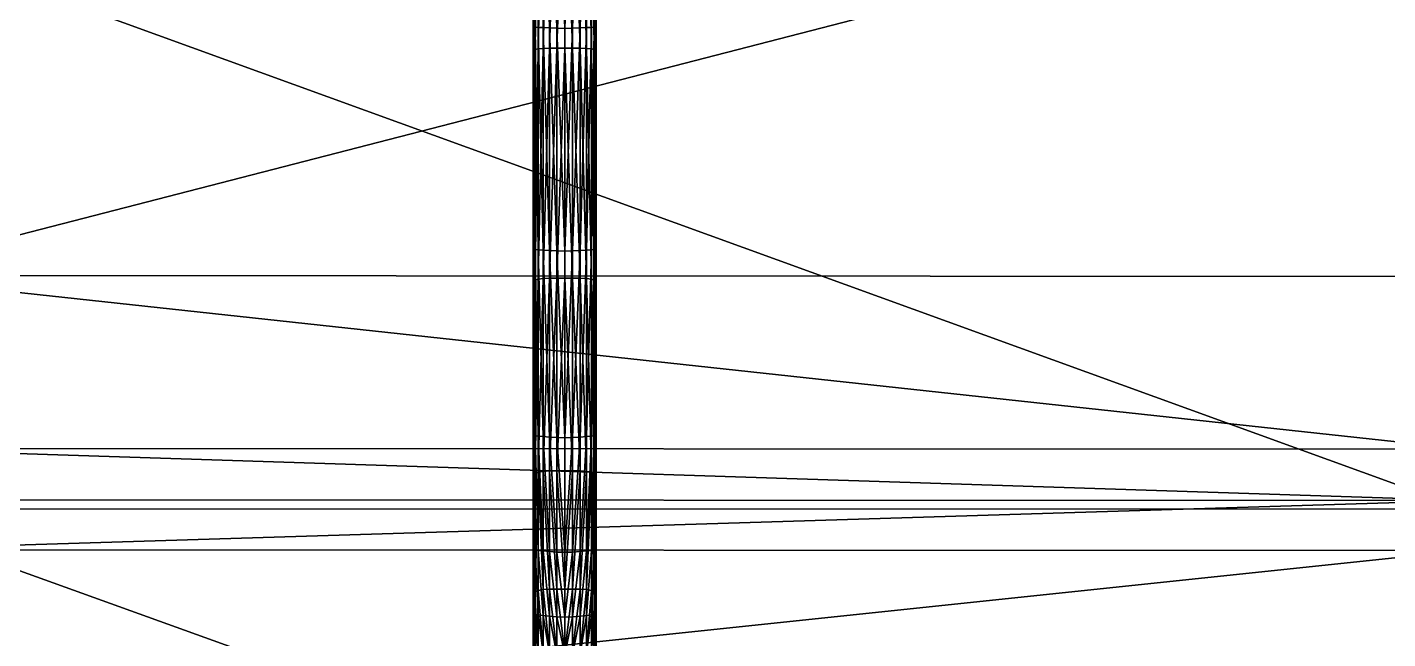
# Model space of a CAD drawing. Header units: centimetres. Extents: x -26.1 to 26.1, y -24.6 to 24.6.
# Drawn here: x -4.543 to -0.155, y 1.459 to 3.433 of the extents above; entities that cross this region are included whole.
import ezdxf

# ---------------------------------------------------------------- set-up
doc = ezdxf.new("R2010")
doc.units = ezdxf.units.CM
doc.layers.get('0').update_dxf_attribs({"true_color": 0x8d073a})

msp = doc.modelspace()

# ---------------------------------------------------------------- meshes
at = {"color": 173, "true_color": 0x5858e1}
mesh = msp.add_polyface(dxfattribs=at)
corners = [(-13.0085, 1.8814, -3.981), (-9.7018, 1.88, -4.0727), (-9.7028, 0.0023, -3.9629), (-13.0093, 0.0045, -3.8636), (-9.7033, -1.8673, -3.8675), (-13.0071, 3.7715, -4.115), (-9.7001, 3.771, -4.194), (-13.0055, 5.6142, -4.242), (-9.698, 5.6145, -4.3054), (-5.0897, -0.1236, -3.2741), (-5.0775, 1.1995, -3.3697), (-9.6254, 1.2043, -3.2448), (-9.6468, -0.1189, -3.1445), (-5.0978, -1.8345, -3.1897), (-9.661, -1.8298, -3.0554), (0.0923, -1.8371, -3.2645), (0.0923, -0.1263, -3.3464), (0.0923, 1.1969, -3.4393), (-5.1235, -0.0005, -4.0921), (-5.1228, 1.8781, -4.192), (0.0923, -0.0021, -4.1641), (0.0923, 1.8771, -4.2585), (0.0923, -1.8728, -4.0764), (-5.1238, -1.8708, -4.0016), (-9.6462, -3.5399, -2.9857), (-12.9707, -1.8263, -2.9519), (-12.9542, -0.1152, -3.0445), (-12.9292, 1.208, -3.1485), (-9.6263, 2.6376, -3.3327), (-9.6496, 3.9754, -3.3954), (-12.9565, 3.98, -3.3176), (-5.0741, 2.0734, -3.489), (-5.0781, 2.6317, -3.4475), (-9.6189, 2.0788, -3.3684), (-5.0744, 1.9074, -3.5279), (-9.6192, 1.9121, -3.4059), (0.0923, 1.9048, -3.596), (0.0923, 2.0704, -3.5562), (0.0923, 2.6283, -3.5115), (-12.9205, 1.7545, -3.2535), (-9.6188, 1.751, -3.3483), (-12.9203, 1.9157, -3.3118), (-12.9206, 2.0827, -3.2754), (-12.9299, 2.6421, -3.2441), (-5.0893, -3.5443, -3.1214), (-5.0915, 3.9694, -3.4964), (0.0923, 3.9661, -3.5527), (0.0923, 5.6358, -3.6237), (-5.1012, 5.639, -3.5775), (-5.1218, 3.7703, -4.2968), (0.0923, 3.77, -4.3541), (-5.1204, 5.6149, -4.3878), (0.0923, 5.6152, -4.4339), (-5.074, 1.7463, -3.4712), (0.0923, 1.7437, -3.5397)]
mesh.append_faces([[corners[k] for k in face] for face in [(0, 1, 2), (3, 2, 4), (5, 6, 1), (7, 8, 6), (9, 10, 11), (11, 12, 9), (13, 9, 12), (12, 14, 13), (9, 13, 15), (15, 16, 9), (10, 9, 16), (16, 17, 10), (18, 2, 1), (1, 19, 18), (20, 18, 19), (19, 21, 20), (18, 20, 22), (22, 23, 18), (2, 18, 23), (23, 4, 2), (24, 14, 25), (14, 12, 26), (12, 11, 27), (28, 29, 30), (31, 32, 28), (28, 33, 31), (34, 31, 33), (33, 35, 34), (31, 34, 36), (36, 37, 31), (32, 31, 37), (37, 38, 32), (39, 27, 11), (11, 40, 39), (41, 39, 40), (40, 35, 41), (42, 41, 35), (35, 33, 42), (43, 42, 33), (33, 28, 43), (15, 13, 44), (13, 14, 24), (45, 46, 47), (29, 45, 48), (45, 29, 28), (28, 32, 45), (46, 45, 32), (32, 38, 46), (49, 50, 21), (21, 19, 49), (6, 49, 19), (19, 1, 6), (49, 6, 8), (8, 51, 49), (50, 49, 51), (51, 52, 50), (53, 54, 36), (36, 34, 53), (40, 53, 34), (34, 35, 40), (53, 40, 11), (11, 10, 53), (54, 53, 10), (10, 17, 54)]], dxfattribs={"vtx2": -1, "color": 173})
at = {"color": 224, "true_color": 0x8a086e}
mesh = msp.add_polyface(dxfattribs=at)
corners = [(-2.8954, 3.3627, -9.9595), (-2.8954, 4.1049, -9.9595), (-2.8796, 4.1058, -9.9644), (-2.8796, 3.364, -9.9644), (-2.8589, 4.1062, -9.9668), (-2.8351, 3.3649, -9.9676), (-2.8351, 4.1063, -9.9676), (-2.8097, 4.1063, -9.9676), (-2.8589, 3.3647, -9.9668), (-2.9113, 3.4219, -8.6085), (-2.9113, 4.1425, -8.6076), (-2.9113, 4.1364, -8.7813), (-2.9113, 3.4123, -8.7827), (-2.9113, 4.1291, -8.9884), (-2.9113, 3.3893, -9.2001), (-2.9113, 4.1218, -9.1976), (-2.9113, 4.1155, -9.3779), (-2.9113, 3.4009, -8.9903), (-2.8954, 3.432, -8.4045), (-2.8954, 4.1489, -8.4044), (-2.905, 4.149, -8.4122), (-2.905, 3.4322, -8.4124), (-2.9097, 4.1483, -8.4384), (-2.9113, 3.4279, -8.499), (-2.9113, 4.1463, -8.4984), (-2.9097, 3.4311, -8.4387), (-2.9113, 4.7232, -9.8815), (-2.9113, 4.1001, -9.882), (-2.9113, 4.1006, -9.8354), (-2.9113, 4.7234, -9.8344), (-2.9113, 4.1019, -9.781), (-2.9113, 3.3579, -9.7828), (-2.9113, 3.3634, -9.6744), (-2.9113, 4.1053, -9.6714), (-2.9113, 4.1036, -9.7244), (-2.9113, 3.3606, -9.7269), (-2.8796, 3.4312, -8.3998), (-2.8796, 4.1484, -8.3998), (-2.8589, 3.4301, -8.3974), (-2.8589, 4.1477, -8.3974), (-2.8097, 3.4287, -8.3967), (-2.8097, 4.1468, -8.3967), (-2.8351, 4.1471, -8.3967), (-2.8351, 3.4291, -8.3967), (-2.905, 3.3604, -9.9514), (-2.905, 4.1035, -9.9514), (-2.9097, 3.358, -9.9376), (-2.9097, 4.1019, -9.9375), (-2.9113, 4.7235, -9.915), (-2.9113, 4.1007, -9.9152), (-2.9113, 3.356, -9.9155), (-2.9113, 3.3657, -9.6309), (-2.9113, 4.1068, -9.6275), (-2.9113, 3.3685, -9.579), (-2.9113, 4.1086, -9.5756), (-2.9113, 3.3794, -9.3809), (-2.9113, 4.1113, -9.4981), (-2.9113, 3.3728, -9.5014), (-2.7843, 4.1063, -9.9676), (-2.7843, 3.3649, -9.9676), (-2.7604, 4.1062, -9.9668), (-2.7604, 3.3647, -9.9668), (-2.7398, 4.1058, -9.9644), (-2.7239, 4.1049, -9.9595), (-2.7239, 3.3627, -9.9595), (-2.7398, 3.364, -9.9644), (-2.708, 4.1155, -9.3779), (-2.708, 4.1218, -9.1976), (-2.708, 3.3893, -9.2001), (-2.708, 4.1291, -8.9884), (-2.708, 3.4009, -8.9903), (-2.708, 4.1364, -8.7813), (-2.708, 4.1425, -8.6076), (-2.708, 3.4219, -8.6085), (-2.708, 3.4123, -8.7827), (-2.708, 4.1463, -8.4984), (-2.708, 3.4279, -8.499), (-2.7096, 4.1483, -8.4384), (-2.7096, 3.4311, -8.4387), (-2.7144, 4.149, -8.4122), (-2.7239, 4.1489, -8.4044), (-2.7239, 3.432, -8.4045), (-2.7144, 3.4322, -8.4124), (-2.708, 4.1006, -9.8354), (-2.708, 4.1001, -9.882), (-2.708, 4.7232, -9.8815), (-2.708, 3.3559, -9.8366), (-2.708, 4.1019, -9.781), (-2.708, 3.3579, -9.7828), (-2.708, 4.1036, -9.7244), (-2.708, 4.1053, -9.6714), (-2.708, 3.3634, -9.6744), (-2.708, 3.3606, -9.7269), (-2.7398, 4.1484, -8.3998), (-2.7398, 3.4312, -8.3998), (-2.7604, 4.1477, -8.3974), (-2.7604, 3.4301, -8.3974), (-2.7843, 4.1471, -8.3967), (-2.7843, 3.4291, -8.3967), (-2.7144, 4.1035, -9.9514), (-2.7144, 3.3604, -9.9514), (-2.7096, 4.1019, -9.9375), (-2.7096, 3.358, -9.9376), (-2.708, 4.1007, -9.9152), (-2.708, 4.7235, -9.915), (-2.708, 3.356, -9.9155), (-2.708, 4.1068, -9.6275), (-2.708, 3.3657, -9.6309), (-2.708, 4.1086, -9.5756), (-2.708, 3.3685, -9.579), (-2.708, 4.1113, -9.4981), (-2.708, 3.3794, -9.3809), (-2.708, 3.3728, -9.5014)]
mesh.append_faces([[corners[k] for k in face] for face in [(0, 1, 2), (3, 2, 4), (5, 6, 7), (8, 4, 6), (9, 10, 11), (12, 11, 13), (14, 15, 16), (17, 13, 15), (18, 19, 20), (21, 20, 22), (23, 24, 10), (25, 22, 24), (26, 27, 28), (29, 28, 30), (31, 30, 28), (32, 33, 34), (35, 34, 30), (36, 37, 19), (38, 39, 37), (40, 41, 42), (43, 42, 39), (44, 45, 1), (46, 47, 45), (48, 49, 27), (50, 49, 47), (51, 52, 33), (53, 54, 52), (55, 16, 56), (57, 56, 54), (7, 58, 59), (58, 60, 61), (62, 63, 64), (60, 62, 65), (66, 67, 68), (67, 69, 70), (71, 72, 73), (69, 71, 74), (72, 75, 76), (75, 77, 78), (79, 80, 81), (77, 79, 82), (83, 84, 85), (84, 83, 86), (83, 87, 88), (89, 90, 91), (87, 89, 92), (80, 93, 94), (93, 95, 96), (97, 41, 40), (95, 97, 98), (63, 99, 100), (99, 101, 102), (84, 103, 104), (101, 103, 105), (90, 106, 107), (106, 108, 109), (110, 66, 111), (108, 110, 112)]], dxfattribs={"vtx2": -1, "color": 224})
mesh = msp.add_polyface(dxfattribs=at)
corners = [(-2.8796, 4.1058, -9.9644), (-2.8796, 3.364, -9.9644), (-2.8954, 3.3627, -9.9595), (-2.8589, 4.1062, -9.9668), (-2.8589, 3.3647, -9.9668), (-2.8097, 4.1063, -9.9676), (-2.8097, 3.3649, -9.9676), (-2.8351, 3.3649, -9.9676), (-2.8351, 4.1063, -9.9676), (-2.9113, 4.1364, -8.7813), (-2.9113, 3.4123, -8.7827), (-2.9113, 3.4219, -8.6085), (-2.9113, 4.1291, -8.9884), (-2.9113, 3.4009, -8.9903), (-2.9113, 4.1155, -9.3779), (-2.9113, 3.3794, -9.3809), (-2.9113, 3.3893, -9.2001), (-2.9113, 4.1218, -9.1976), (-2.905, 4.149, -8.4122), (-2.905, 3.4322, -8.4124), (-2.8954, 3.432, -8.4045), (-2.9097, 4.1483, -8.4384), (-2.9097, 3.4311, -8.4387), (-2.9113, 4.1425, -8.6076), (-2.9113, 3.4279, -8.499), (-2.9113, 4.1463, -8.4984), (-2.9113, 3.3559, -9.8366), (-2.9113, 4.1006, -9.8354), (-2.9113, 4.1001, -9.882), (-2.9113, 3.355, -9.8827), (-2.9113, 3.3579, -9.7828), (-2.9113, 4.1036, -9.7244), (-2.9113, 3.3606, -9.7269), (-2.9113, 3.3634, -9.6744), (-2.9113, 4.1019, -9.781), (-2.8954, 4.1489, -8.4044), (-2.8796, 3.4312, -8.3998), (-2.8796, 4.1484, -8.3998), (-2.8589, 3.4301, -8.3974), (-2.8351, 4.1471, -8.3967), (-2.8351, 3.4291, -8.3967), (-2.8097, 3.4287, -8.3967), (-2.8589, 4.1477, -8.3974), (-2.8954, 4.1049, -9.9595), (-2.905, 3.3604, -9.9514), (-2.905, 4.1035, -9.9514), (-2.9097, 3.358, -9.9376), (-2.9113, 4.1007, -9.9152), (-2.9113, 3.356, -9.9155), (-2.9097, 4.1019, -9.9375), (-2.9113, 4.1053, -9.6714), (-2.9113, 3.3657, -9.6309), (-2.9113, 4.1068, -9.6275), (-2.9113, 3.3685, -9.579), (-2.9113, 4.1113, -9.4981), (-2.9113, 3.3728, -9.5014), (-2.9113, 4.1086, -9.5756), (-2.7843, 3.3649, -9.9676), (-2.7604, 3.3647, -9.9668), (-2.7843, 4.1063, -9.9676), (-2.7239, 3.3627, -9.9595), (-2.7398, 3.364, -9.9644), (-2.7398, 4.1058, -9.9644), (-2.7604, 4.1062, -9.9668), (-2.708, 3.3893, -9.2001), (-2.708, 3.3794, -9.3809), (-2.708, 4.1155, -9.3779), (-2.708, 3.4009, -8.9903), (-2.708, 4.1218, -9.1976), (-2.708, 3.4219, -8.6085), (-2.708, 3.4123, -8.7827), (-2.708, 4.1364, -8.7813), (-2.708, 4.1291, -8.9884), (-2.708, 3.4279, -8.499), (-2.708, 4.1425, -8.6076), (-2.7096, 3.4311, -8.4387), (-2.708, 4.1463, -8.4984), (-2.7239, 3.432, -8.4045), (-2.7144, 3.4322, -8.4124), (-2.7144, 4.149, -8.4122), (-2.7096, 4.1483, -8.4384), (-2.708, 3.3559, -9.8366), (-2.708, 3.355, -9.8827), (-2.708, 4.1001, -9.882), (-2.708, 3.3579, -9.7828), (-2.708, 4.1006, -9.8354), (-2.708, 3.3634, -9.6744), (-2.708, 3.3606, -9.7269), (-2.708, 4.1036, -9.7244), (-2.708, 4.1019, -9.781), (-2.7398, 3.4312, -8.3998), (-2.7239, 4.1489, -8.4044), (-2.7604, 3.4301, -8.3974), (-2.7398, 4.1484, -8.3998), (-2.7843, 3.4291, -8.3967), (-2.7843, 4.1471, -8.3967), (-2.7604, 4.1477, -8.3974), (-2.7144, 3.3604, -9.9514), (-2.7239, 4.1049, -9.9595), (-2.7096, 3.358, -9.9376), (-2.7144, 4.1035, -9.9514), (-2.708, 3.356, -9.9155), (-2.708, 4.1007, -9.9152), (-2.7096, 4.1019, -9.9375), (-2.708, 3.3657, -9.6309), (-2.708, 4.1053, -9.6714), (-2.708, 3.3685, -9.579), (-2.708, 4.1068, -9.6275), (-2.708, 3.3728, -9.5014), (-2.708, 4.1113, -9.4981), (-2.708, 4.1086, -9.5756)]
mesh.append_faces([[corners[k] for k in face] for face in [(0, 1, 2), (3, 4, 1), (5, 6, 7), (8, 7, 4), (9, 10, 11), (12, 13, 10), (14, 15, 16), (17, 16, 13), (18, 19, 20), (21, 22, 19), (23, 11, 24), (25, 24, 22), (26, 27, 28), (28, 29, 26), (27, 26, 30), (31, 32, 33), (34, 30, 32), (35, 20, 36), (37, 36, 38), (39, 40, 41), (42, 38, 40), (43, 2, 44), (45, 44, 46), (47, 48, 29), (29, 28, 47), (49, 46, 48), (50, 33, 51), (52, 51, 53), (54, 55, 15), (56, 53, 55), (57, 6, 5), (58, 57, 59), (60, 61, 62), (61, 58, 63), (64, 65, 66), (67, 64, 68), (69, 70, 71), (70, 67, 72), (73, 69, 74), (75, 73, 76), (77, 78, 79), (78, 75, 80), (81, 82, 83), (84, 81, 85), (86, 87, 88), (87, 84, 89), (90, 77, 91), (92, 90, 93), (41, 94, 95), (94, 92, 96), (97, 60, 98), (99, 97, 100), (82, 101, 102), (102, 83, 82), (101, 99, 103), (104, 86, 105), (106, 104, 107), (65, 108, 109), (108, 106, 110)]], dxfattribs={"vtx2": -1, "color": 224})
mesh = msp.add_polyface(dxfattribs=at)
corners = [(-2.8954, 2.6197, -9.9595), (-2.8954, 3.3627, -9.9595), (-2.8796, 3.364, -9.9644), (-2.8796, 2.6216, -9.9644), (-2.8589, 3.3647, -9.9668), (-2.8351, 2.6228, -9.9676), (-2.8351, 3.3649, -9.9676), (-2.8097, 3.3649, -9.9676), (-2.8589, 2.6225, -9.9668), (-2.9113, 2.7006, -8.6094), (-2.9113, 3.4219, -8.6085), (-2.9113, 3.4123, -8.7827), (-2.9113, 2.6875, -8.7841), (-2.9113, 3.4009, -8.9903), (-2.9113, 2.6562, -9.2026), (-2.9113, 3.3893, -9.2001), (-2.9113, 3.3794, -9.3809), (-2.9113, 2.6719, -8.9923), (-2.905, 3.4322, -8.4124), (-2.905, 2.7148, -8.4125), (-2.8954, 2.7145, -8.4046), (-2.8954, 3.432, -8.4045), (-2.9097, 3.4311, -8.4387), (-2.9113, 2.7089, -8.4995), (-2.9113, 3.4279, -8.499), (-2.9097, 2.7133, -8.439), (-2.9113, 2.6104, -9.8378), (-2.9113, 3.3559, -9.8366), (-2.9113, 3.355, -9.8827), (-2.9113, 2.6132, -9.7847), (-2.9113, 3.3579, -9.7828), (-2.9113, 2.6207, -9.6775), (-2.9113, 3.3634, -9.6744), (-2.9113, 3.3606, -9.7269), (-2.9113, 2.6169, -9.7295), (-2.8796, 2.7133, -8.3998), (-2.8796, 3.4312, -8.3998), (-2.8589, 2.7118, -8.3975), (-2.8589, 3.4301, -8.3974), (-2.8097, 2.7099, -8.3967), (-2.8097, 3.4287, -8.3967), (-2.8351, 3.4291, -8.3967), (-2.8351, 2.7105, -8.3967), (-2.905, 2.6167, -9.9514), (-2.905, 3.3604, -9.9514), (-2.9097, 2.6133, -9.9377), (-2.9097, 3.358, -9.9376), (-2.9113, 2.6093, -9.8833), (-2.9113, 3.356, -9.9155), (-2.9113, 2.6106, -9.9158), (-2.9113, 2.6239, -9.6342), (-2.9113, 3.3657, -9.6309), (-2.9113, 2.6277, -9.5824), (-2.9113, 3.3685, -9.579), (-2.9113, 2.6426, -9.3839), (-2.9113, 3.3728, -9.5014), (-2.9113, 2.6335, -9.5047), (-2.7398, 3.364, -9.9644), (-2.7239, 3.3627, -9.9595), (-2.7239, 2.6197, -9.9595), (-2.7604, 3.3647, -9.9668), (-2.7398, 2.6216, -9.9644), (-2.7843, 3.3649, -9.9676), (-2.7843, 2.6228, -9.9676), (-2.7604, 2.6225, -9.9668), (-2.708, 3.4123, -8.7827), (-2.708, 3.4219, -8.6085), (-2.708, 2.7006, -8.6094), (-2.708, 3.4009, -8.9903), (-2.708, 2.6875, -8.7841), (-2.708, 3.3794, -9.3809), (-2.708, 3.3893, -9.2001), (-2.708, 2.6562, -9.2026), (-2.708, 2.6719, -8.9923), (-2.7144, 3.4322, -8.4124), (-2.7239, 3.432, -8.4045), (-2.7239, 2.7145, -8.4046), (-2.7144, 2.7148, -8.4125), (-2.7096, 3.4311, -8.4387), (-2.708, 3.4279, -8.499), (-2.708, 2.7089, -8.4995), (-2.7096, 2.7133, -8.439), (-2.708, 3.3606, -9.7269), (-2.708, 3.3634, -9.6744), (-2.708, 2.6207, -9.6775), (-2.708, 3.3579, -9.7828), (-2.708, 2.6169, -9.7295), (-2.708, 3.355, -9.8827), (-2.708, 3.3559, -9.8366), (-2.708, 2.6104, -9.8378), (-2.708, 2.6132, -9.7847), (-2.7843, 3.4291, -8.3967), (-2.7604, 3.4301, -8.3974), (-2.7843, 2.7105, -8.3967), (-2.7398, 3.4312, -8.3998), (-2.7398, 2.7133, -8.3998), (-2.7604, 2.7118, -8.3975), (-2.708, 3.356, -9.9155), (-2.708, 2.6093, -9.8833), (-2.7096, 3.358, -9.9376), (-2.708, 2.6106, -9.9158), (-2.7144, 3.3604, -9.9514), (-2.7144, 2.6167, -9.9514), (-2.7096, 2.6133, -9.9377), (-2.708, 3.3728, -9.5014), (-2.708, 2.6426, -9.3839), (-2.708, 3.3685, -9.579), (-2.708, 2.6335, -9.5047), (-2.708, 3.3657, -9.6309), (-2.708, 2.6239, -9.6342), (-2.708, 2.6277, -9.5824)]
mesh.append_faces([[corners[k] for k in face] for face in [(0, 1, 2), (3, 2, 4), (5, 6, 7), (8, 4, 6), (9, 10, 11), (12, 11, 13), (14, 15, 16), (17, 13, 15), (18, 19, 20), (20, 21, 18), (19, 18, 22), (23, 24, 10), (25, 22, 24), (26, 27, 28), (29, 30, 27), (31, 32, 33), (34, 33, 30), (35, 36, 21), (37, 38, 36), (39, 40, 41), (42, 41, 38), (43, 44, 1), (45, 46, 44), (47, 28, 48), (49, 48, 46), (50, 51, 32), (52, 53, 51), (54, 16, 55), (56, 55, 53), (57, 58, 59), (60, 57, 61), (7, 62, 63), (62, 60, 64), (65, 66, 67), (68, 65, 69), (70, 71, 72), (71, 68, 73), (74, 75, 76), (76, 77, 74), (78, 74, 77), (66, 79, 80), (79, 78, 81), (82, 83, 84), (85, 82, 86), (87, 88, 89), (88, 85, 90), (91, 40, 39), (92, 91, 93), (75, 94, 95), (94, 92, 96), (97, 87, 98), (99, 97, 100), (58, 101, 102), (101, 99, 103), (104, 70, 105), (106, 104, 107), (83, 108, 109), (108, 106, 110)]], dxfattribs={"vtx2": -1, "color": 224})
mesh = msp.add_polyface(dxfattribs=at)
corners = [(-2.8796, 3.364, -9.9644), (-2.8796, 2.6216, -9.9644), (-2.8954, 2.6197, -9.9595), (-2.8589, 3.3647, -9.9668), (-2.8589, 2.6225, -9.9668), (-2.8097, 3.3649, -9.9676), (-2.8097, 2.6228, -9.9676), (-2.8351, 2.6228, -9.9676), (-2.8351, 3.3649, -9.9676), (-2.9113, 3.4123, -8.7827), (-2.9113, 2.6875, -8.7841), (-2.9113, 2.7006, -8.6094), (-2.9113, 3.4009, -8.9903), (-2.9113, 2.6719, -8.9923), (-2.9113, 3.3794, -9.3809), (-2.9113, 2.6426, -9.3839), (-2.9113, 2.6562, -9.2026), (-2.9113, 3.3893, -9.2001), (-2.8954, 2.113, -8.4047), (-2.8954, 2.7145, -8.4046), (-2.905, 2.7148, -8.4125), (-2.905, 2.1134, -8.4127), (-2.9097, 2.7133, -8.439), (-2.9097, 3.4311, -8.4387), (-2.9113, 3.4219, -8.6085), (-2.9113, 2.7089, -8.4995), (-2.9113, 3.4279, -8.499), (-2.9113, 3.355, -9.8827), (-2.9113, 2.6093, -9.8833), (-2.9113, 2.6104, -9.8378), (-2.9113, 3.3559, -9.8366), (-2.9113, 2.6132, -9.7847), (-2.9113, 3.3606, -9.7269), (-2.9113, 2.6169, -9.7295), (-2.9113, 2.6207, -9.6775), (-2.9113, 3.3579, -9.7828), (-2.8954, 3.432, -8.4045), (-2.8796, 2.7133, -8.3998), (-2.8796, 3.4312, -8.3998), (-2.8589, 2.7118, -8.3975), (-2.8351, 3.4291, -8.3967), (-2.8351, 2.7105, -8.3967), (-2.8097, 2.7099, -8.3967), (-2.8589, 3.4301, -8.3974), (-2.8954, 3.3627, -9.9595), (-2.905, 2.6167, -9.9514), (-2.905, 3.3604, -9.9514), (-2.9097, 2.6133, -9.9377), (-2.9113, 3.356, -9.9155), (-2.9113, 2.6106, -9.9158), (-2.9097, 3.358, -9.9376), (-2.9113, 3.3634, -9.6744), (-2.9113, 2.6239, -9.6342), (-2.9113, 3.3657, -9.6309), (-2.9113, 2.6277, -9.5824), (-2.9113, 3.3728, -9.5014), (-2.9113, 2.6335, -9.5047), (-2.9113, 3.3685, -9.579), (-2.7239, 2.6197, -9.9595), (-2.7398, 2.6216, -9.9644), (-2.7398, 3.364, -9.9644), (-2.7604, 2.6225, -9.9668), (-2.7604, 3.3647, -9.9668), (-2.7843, 2.6228, -9.9676), (-2.7843, 3.3649, -9.9676), (-2.708, 2.7006, -8.6094), (-2.708, 2.6875, -8.7841), (-2.708, 3.4123, -8.7827), (-2.708, 2.6719, -8.9923), (-2.708, 3.4009, -8.9903), (-2.708, 2.6562, -9.2026), (-2.708, 2.6426, -9.3839), (-2.708, 3.3794, -9.3809), (-2.708, 3.3893, -9.2001), (-2.7144, 2.7148, -8.4125), (-2.7239, 2.7145, -8.4046), (-2.7239, 2.113, -8.4047), (-2.7096, 2.7133, -8.439), (-2.7144, 2.1134, -8.4127), (-2.7096, 3.4311, -8.4387), (-2.708, 2.7089, -8.4995), (-2.708, 3.4219, -8.6085), (-2.708, 3.4279, -8.499), (-2.708, 2.6207, -9.6775), (-2.708, 2.6169, -9.7295), (-2.708, 3.3606, -9.7269), (-2.708, 2.6132, -9.7847), (-2.708, 3.3579, -9.7828), (-2.708, 2.6104, -9.8378), (-2.708, 2.6093, -9.8833), (-2.708, 3.355, -9.8827), (-2.708, 3.3559, -9.8366), (-2.7843, 2.7105, -8.3967), (-2.7843, 3.4291, -8.3967), (-2.7604, 2.7118, -8.3975), (-2.7604, 3.4301, -8.3974), (-2.7398, 2.7133, -8.3998), (-2.7398, 2.1116, -8.3999), (-2.7239, 3.432, -8.4045), (-2.7398, 3.4312, -8.3998), (-2.708, 2.6106, -9.9158), (-2.708, 3.356, -9.9155), (-2.7096, 2.6133, -9.9377), (-2.7096, 3.358, -9.9376), (-2.7144, 2.6167, -9.9514), (-2.7239, 3.3627, -9.9595), (-2.7144, 3.3604, -9.9514), (-2.708, 2.6335, -9.5047), (-2.708, 3.3728, -9.5014), (-2.708, 2.6277, -9.5824), (-2.708, 3.3685, -9.579), (-2.708, 2.6239, -9.6342), (-2.708, 3.3634, -9.6744), (-2.708, 3.3657, -9.6309)]
mesh.append_faces([[corners[k] for k in face] for face in [(0, 1, 2), (3, 4, 1), (5, 6, 7), (8, 7, 4), (9, 10, 11), (12, 13, 10), (14, 15, 16), (17, 16, 13), (18, 19, 20), (21, 20, 22), (23, 22, 20), (24, 11, 25), (26, 25, 22), (27, 28, 29), (30, 29, 31), (32, 33, 34), (35, 31, 33), (36, 19, 37), (38, 37, 39), (40, 41, 42), (43, 39, 41), (44, 2, 45), (46, 45, 47), (48, 49, 28), (50, 47, 49), (51, 34, 52), (53, 52, 54), (55, 56, 15), (57, 54, 56), (58, 59, 60), (59, 61, 62), (63, 6, 5), (61, 63, 64), (65, 66, 67), (66, 68, 69), (70, 71, 72), (68, 70, 73), (74, 75, 76), (77, 74, 78), (74, 77, 79), (80, 65, 81), (77, 80, 82), (83, 84, 85), (84, 86, 87), (88, 89, 90), (86, 88, 91), (42, 92, 93), (92, 94, 95), (75, 96, 97), (96, 75, 98), (94, 96, 99), (89, 100, 101), (100, 102, 103), (104, 58, 105), (102, 104, 106), (71, 107, 108), (107, 109, 110), (111, 83, 112), (109, 111, 113)]], dxfattribs={"vtx2": -1, "color": 224})
mesh = msp.add_polyface(dxfattribs=at)
corners = [(-2.8954, 1.997, -9.9596), (-2.8954, 2.6197, -9.9595), (-2.8796, 2.6216, -9.9644), (-2.8796, 1.9992, -9.9644), (-2.8589, 2.6225, -9.9668), (-2.8351, 2.0007, -9.9676), (-2.8351, 2.6228, -9.9676), (-2.8097, 2.6228, -9.9676), (-2.8589, 2.0003, -9.9668), (-2.9113, 2.096, -8.6101), (-2.9113, 2.7006, -8.6094), (-2.9113, 2.6875, -8.7841), (-2.9113, 2.08, -8.7852), (-2.9113, 2.6719, -8.9923), (-2.9113, 2.0416, -9.2047), (-2.9113, 2.6562, -9.2026), (-2.9113, 2.6426, -9.3839), (-2.9113, 2.0609, -8.9939), (-2.905, 2.7148, -8.4125), (-2.905, 2.1134, -8.4127), (-2.8954, 2.113, -8.4047), (-2.9097, 2.7133, -8.439), (-2.9097, 2.1115, -8.4393), (-2.9113, 2.1061, -8.5), (-2.9113, 2.7089, -8.4995), (-2.9113, 1.9856, -9.8388), (-2.9113, 2.6104, -9.8378), (-2.9113, 2.6093, -9.8833), (-2.9113, 1.989, -9.7863), (-2.9113, 2.6132, -9.7847), (-2.9113, 1.9981, -9.6801), (-2.9113, 2.6207, -9.6775), (-2.9113, 2.6169, -9.7295), (-2.9113, 1.9935, -9.7316), (-2.8796, 2.1116, -8.3999), (-2.8796, 2.7133, -8.3998), (-2.8954, 2.7145, -8.4046), (-2.8589, 2.1098, -8.3975), (-2.8589, 2.7118, -8.3975), (-2.8097, 2.1074, -8.3967), (-2.8097, 2.7099, -8.3967), (-2.8351, 2.7105, -8.3967), (-2.8351, 2.1081, -8.3967), (-2.905, 1.9932, -9.9515), (-2.905, 2.6167, -9.9514), (-2.9097, 1.9891, -9.9377), (-2.9097, 2.6133, -9.9377), (-2.9113, 1.9842, -9.8838), (-2.9113, 2.6106, -9.9158), (-2.9113, 1.9857, -9.916), (-2.9113, 2.002, -9.637), (-2.9113, 2.6239, -9.6342), (-2.9113, 2.0067, -9.5853), (-2.9113, 2.6277, -9.5824), (-2.9113, 2.025, -9.3864), (-2.9113, 2.6335, -9.5047), (-2.9113, 2.0139, -9.5074), (-2.7398, 2.6216, -9.9644), (-2.7239, 2.6197, -9.9595), (-2.7239, 1.997, -9.9596), (-2.7604, 2.6225, -9.9668), (-2.7398, 1.9992, -9.9644), (-2.7843, 2.6228, -9.9676), (-2.7843, 2.0007, -9.9676), (-2.7604, 2.0003, -9.9668), (-2.708, 2.6875, -8.7841), (-2.708, 2.7006, -8.6094), (-2.708, 2.096, -8.6101), (-2.708, 2.6719, -8.9923), (-2.708, 2.08, -8.7852), (-2.708, 2.6426, -9.3839), (-2.708, 2.6562, -9.2026), (-2.708, 2.0416, -9.2047), (-2.708, 2.0609, -8.9939), (-2.7239, 2.113, -8.4047), (-2.7144, 2.1134, -8.4127), (-2.7144, 2.7148, -8.4125), (-2.7096, 2.1115, -8.4393), (-2.7096, 2.7133, -8.439), (-2.708, 2.7089, -8.4995), (-2.708, 2.1061, -8.5), (-2.708, 2.6169, -9.7295), (-2.708, 2.6207, -9.6775), (-2.708, 1.9981, -9.6801), (-2.708, 2.6132, -9.7847), (-2.708, 1.9935, -9.7316), (-2.708, 2.6093, -9.8833), (-2.708, 2.6104, -9.8378), (-2.708, 1.9856, -9.8388), (-2.708, 1.989, -9.7863), (-2.7843, 2.7105, -8.3967), (-2.7604, 2.7118, -8.3975), (-2.7843, 2.1081, -8.3967), (-2.7398, 2.1116, -8.3999), (-2.7239, 2.7145, -8.4046), (-2.7398, 2.7133, -8.3998), (-2.7604, 2.1098, -8.3975), (-2.708, 2.6106, -9.9158), (-2.708, 1.9842, -9.8838), (-2.7096, 2.6133, -9.9377), (-2.708, 1.9857, -9.916), (-2.7144, 2.6167, -9.9514), (-2.7144, 1.9932, -9.9515), (-2.7096, 1.9891, -9.9377), (-2.708, 2.6335, -9.5047), (-2.708, 2.025, -9.3864), (-2.708, 2.6277, -9.5824), (-2.708, 2.0139, -9.5074), (-2.708, 2.6239, -9.6342), (-2.708, 2.002, -9.637), (-2.708, 2.0067, -9.5853)]
mesh.append_faces([[corners[k] for k in face] for face in [(0, 1, 2), (3, 2, 4), (5, 6, 7), (8, 4, 6), (9, 10, 11), (12, 11, 13), (14, 15, 16), (17, 13, 15), (18, 19, 20), (21, 22, 19), (23, 24, 10), (22, 21, 24), (25, 26, 27), (28, 29, 26), (30, 31, 32), (33, 32, 29), (34, 35, 36), (36, 20, 34), (37, 38, 35), (39, 40, 41), (42, 41, 38), (43, 44, 1), (45, 46, 44), (47, 27, 48), (49, 48, 46), (50, 51, 31), (52, 53, 51), (54, 16, 55), (56, 55, 53), (57, 58, 59), (60, 57, 61), (7, 62, 63), (62, 60, 64), (65, 66, 67), (68, 65, 69), (70, 71, 72), (71, 68, 73), (74, 75, 76), (75, 77, 78), (66, 79, 80), (79, 78, 77), (81, 82, 83), (84, 81, 85), (86, 87, 88), (87, 84, 89), (90, 40, 39), (91, 90, 92), (93, 74, 94), (95, 91, 96), (96, 93, 95), (97, 86, 98), (99, 97, 100), (58, 101, 102), (101, 99, 103), (104, 70, 105), (106, 104, 107), (82, 108, 109), (108, 106, 110)]], dxfattribs={"vtx2": -1, "color": 224})
mesh = msp.add_polyface(dxfattribs=at)
corners = [(-2.8954, 1.7442, -8.4047), (-2.8954, 2.113, -8.4047), (-2.905, 2.1134, -8.4127), (-2.905, 1.7446, -8.4127), (-2.9097, 2.1115, -8.4393), (-2.9097, 1.7426, -8.4394), (-2.9113, 2.1061, -8.5), (-2.8796, 1.7426, -8.3999), (-2.8796, 2.1116, -8.3999), (-2.8589, 1.7406, -8.3975), (-2.8589, 2.1098, -8.3975), (-2.8796, 2.6216, -9.9644), (-2.8796, 1.9992, -9.9644), (-2.8954, 1.997, -9.9596), (-2.8589, 2.6225, -9.9668), (-2.8589, 2.0003, -9.9668), (-2.8097, 2.6228, -9.9676), (-2.8097, 2.0007, -9.9676), (-2.8351, 2.0007, -9.9676), (-2.8351, 2.6228, -9.9676), (-2.9113, 2.6875, -8.7841), (-2.9113, 2.08, -8.7852), (-2.9113, 2.096, -8.6101), (-2.9113, 2.6719, -8.9923), (-2.9113, 2.0609, -8.9939), (-2.9113, 2.6426, -9.3839), (-2.9113, 2.025, -9.3864), (-2.9113, 2.0416, -9.2047), (-2.9113, 2.6562, -9.2026), (-2.9113, 2.7006, -8.6094), (-2.9113, 2.7089, -8.4995), (-2.9113, 2.6093, -9.8833), (-2.9113, 1.9842, -9.8838), (-2.9113, 1.9856, -9.8388), (-2.9113, 2.6104, -9.8378), (-2.9113, 1.989, -9.7863), (-2.9113, 2.6169, -9.7295), (-2.9113, 1.9935, -9.7316), (-2.9113, 1.9981, -9.6801), (-2.9113, 2.6132, -9.7847), (-2.8796, 2.7133, -8.3998), (-2.8351, 2.7105, -8.3967), (-2.8351, 2.1081, -8.3967), (-2.8097, 2.1074, -8.3967), (-2.8589, 2.7118, -8.3975), (-2.8954, 2.6197, -9.9595), (-2.905, 1.9932, -9.9515), (-2.905, 2.6167, -9.9514), (-2.9097, 1.9891, -9.9377), (-2.9113, 2.6106, -9.9158), (-2.9113, 1.9857, -9.916), (-2.9097, 2.6133, -9.9377), (-2.9113, 2.6207, -9.6775), (-2.9113, 2.002, -9.637), (-2.9113, 2.6239, -9.6342), (-2.9113, 2.0067, -9.5853), (-2.9113, 2.6335, -9.5047), (-2.9113, 2.0139, -9.5074), (-2.9113, 2.6277, -9.5824), (-2.708, 2.1061, -8.5), (-2.7096, 2.1115, -8.4393), (-2.7096, 1.7426, -8.4394), (-2.7144, 2.1134, -8.4127), (-2.7239, 2.113, -8.4047), (-2.7239, 1.7442, -8.4047), (-2.7144, 1.7446, -8.4127), (-2.7398, 2.1116, -8.3999), (-2.7398, 1.7426, -8.3999), (-2.7604, 2.1098, -8.3975), (-2.7604, 1.7406, -8.3975), (-2.7239, 1.997, -9.9596), (-2.7398, 1.9992, -9.9644), (-2.7398, 2.6216, -9.9644), (-2.7604, 2.0003, -9.9668), (-2.7604, 2.6225, -9.9668), (-2.7843, 2.0007, -9.9676), (-2.7843, 2.6228, -9.9676), (-2.708, 2.096, -8.6101), (-2.708, 2.08, -8.7852), (-2.708, 2.6875, -8.7841), (-2.708, 2.0609, -8.9939), (-2.708, 2.6719, -8.9923), (-2.708, 2.0416, -9.2047), (-2.708, 2.025, -9.3864), (-2.708, 2.6426, -9.3839), (-2.708, 2.6562, -9.2026), (-2.708, 2.7006, -8.6094), (-2.708, 2.7089, -8.4995), (-2.708, 1.9981, -9.6801), (-2.708, 1.9935, -9.7316), (-2.708, 2.6169, -9.7295), (-2.708, 1.989, -9.7863), (-2.708, 2.6132, -9.7847), (-2.708, 1.9856, -9.8388), (-2.708, 1.9842, -9.8838), (-2.708, 2.6093, -9.8833), (-2.708, 2.6104, -9.8378), (-2.7843, 2.1081, -8.3967), (-2.7843, 2.7105, -8.3967), (-2.7604, 2.7118, -8.3975), (-2.708, 1.9857, -9.916), (-2.708, 2.6106, -9.9158), (-2.7096, 1.9891, -9.9377), (-2.7096, 2.6133, -9.9377), (-2.7144, 1.9932, -9.9515), (-2.7239, 2.6197, -9.9595), (-2.7144, 2.6167, -9.9514), (-2.708, 2.0139, -9.5074), (-2.708, 2.6335, -9.5047), (-2.708, 2.0067, -9.5853), (-2.708, 2.6277, -9.5824), (-2.708, 2.002, -9.637), (-2.708, 2.6207, -9.6775), (-2.708, 2.6239, -9.6342)]
mesh.append_faces([[corners[k] for k in face] for face in [(0, 1, 2), (3, 2, 4), (5, 4, 6), (7, 8, 1), (9, 10, 8), (11, 12, 13), (14, 15, 12), (16, 17, 18), (19, 18, 15), (20, 21, 22), (23, 24, 21), (25, 26, 27), (28, 27, 24), (29, 22, 6), (30, 6, 4), (31, 32, 33), (34, 33, 35), (36, 37, 38), (39, 35, 37), (40, 8, 10), (41, 42, 43), (44, 10, 42), (45, 13, 46), (47, 46, 48), (49, 50, 32), (51, 48, 50), (52, 38, 53), (54, 53, 55), (56, 57, 26), (58, 55, 57), (59, 60, 61), (62, 63, 64), (60, 62, 65), (63, 66, 67), (66, 68, 69), (70, 71, 72), (71, 73, 74), (75, 17, 16), (73, 75, 76), (77, 78, 79), (78, 80, 81), (82, 83, 84), (80, 82, 85), (59, 77, 86), (60, 59, 87), (88, 89, 90), (89, 91, 92), (93, 94, 95), (91, 93, 96), (43, 97, 98), (97, 68, 99), (94, 100, 101), (100, 102, 103), (104, 70, 105), (102, 104, 106), (83, 107, 108), (107, 109, 110), (111, 88, 112), (109, 111, 113)]], dxfattribs={"vtx2": -1, "color": 224})
mesh = msp.add_polyface(dxfattribs=at)
corners = [(-2.8954, 1.997, -9.9596), (-2.8796, 1.9992, -9.9644), (-2.8796, 1.6176, -9.9644), (-2.8589, 2.0003, -9.9668), (-2.8589, 1.6189, -9.9668), (-2.8351, 2.0007, -9.9676), (-2.8097, 2.0007, -9.9676), (-2.8097, 1.6193, -9.9676), (-2.8351, 1.6193, -9.9676), (-2.9113, 1.7253, -8.6106), (-2.9113, 2.096, -8.6101), (-2.9113, 2.08, -8.7852), (-2.9113, 1.7075, -8.786), (-2.9113, 2.0609, -8.9939), (-2.9113, 1.6648, -9.206), (-2.9113, 2.0416, -9.2047), (-2.9113, 2.025, -9.3864), (-2.9113, 1.6862, -8.9949), (-2.905, 2.1134, -8.4127), (-2.905, 1.7446, -8.4127), (-2.8954, 1.7442, -8.4047), (-2.9097, 2.1115, -8.4393), (-2.9097, 1.7426, -8.4394), (-2.9113, 1.7366, -8.5003), (-2.9113, 2.1061, -8.5), (-2.9113, 1.6025, -9.8394), (-2.9113, 1.9856, -9.8388), (-2.9113, 1.9842, -9.8838), (-2.9113, 1.6062, -9.7872), (-2.9113, 1.989, -9.7863), (-2.9113, 1.6164, -9.6816), (-2.9113, 1.9981, -9.6801), (-2.9113, 1.9935, -9.7316), (-2.9113, 1.6112, -9.7329), (-2.8954, 2.113, -8.4047), (-2.8796, 1.7426, -8.3999), (-2.8796, 2.1116, -8.3999), (-2.8589, 1.7406, -8.3975), (-2.8351, 2.1081, -8.3967), (-2.8351, 1.7388, -8.3967), (-2.8097, 1.738, -8.3967), (-2.8097, 2.1074, -8.3967), (-2.8589, 2.1098, -8.3975), (-2.905, 1.611, -9.9515), (-2.905, 1.9932, -9.9515), (-2.9097, 1.6064, -9.9378), (-2.9097, 1.9891, -9.9377), (-2.9113, 1.6026, -9.9161), (-2.9113, 1.9857, -9.916), (-2.9113, 2.0139, -9.5074), (-2.9113, 1.6339, -9.5091), (-2.9113, 2.0067, -9.5853), (-2.9113, 1.626, -9.587), (-2.9113, 2.002, -9.637), (-2.9113, 1.6208, -9.6388), (-2.7843, 2.0007, -9.9676), (-2.7843, 1.6193, -9.9676), (-2.7604, 2.0003, -9.9668), (-2.7398, 1.6176, -9.9644), (-2.7398, 1.9992, -9.9644), (-2.7239, 1.997, -9.9596), (-2.7604, 1.6189, -9.9668), (-2.708, 2.025, -9.3864), (-2.708, 2.0416, -9.2047), (-2.708, 1.6648, -9.206), (-2.708, 2.0609, -8.9939), (-2.708, 1.6862, -8.9949), (-2.708, 2.08, -8.7852), (-2.708, 2.096, -8.6101), (-2.708, 1.7253, -8.6106), (-2.708, 1.7075, -8.786), (-2.708, 2.1061, -8.5), (-2.708, 1.7366, -8.5003), (-2.7096, 1.7426, -8.4394), (-2.7239, 1.7442, -8.4047), (-2.7144, 1.7446, -8.4127), (-2.7144, 2.1134, -8.4127), (-2.7096, 2.1115, -8.4393), (-2.708, 1.9842, -9.8838), (-2.708, 1.9856, -9.8388), (-2.708, 1.6025, -9.8394), (-2.708, 1.989, -9.7863), (-2.708, 1.6062, -9.7872), (-2.708, 1.9935, -9.7316), (-2.708, 1.9981, -9.6801), (-2.708, 1.6164, -9.6816), (-2.708, 1.6112, -9.7329), (-2.7398, 1.7426, -8.3999), (-2.7239, 2.113, -8.4047), (-2.7604, 1.7406, -8.3975), (-2.7398, 2.1116, -8.3999), (-2.7843, 1.7388, -8.3967), (-2.7843, 2.1081, -8.3967), (-2.7604, 2.1098, -8.3975), (-2.7144, 1.9932, -9.9515), (-2.7144, 1.611, -9.9515), (-2.7096, 1.9891, -9.9377), (-2.7096, 1.6064, -9.9378), (-2.708, 1.9857, -9.916), (-2.708, 1.6026, -9.9161), (-2.708, 1.6339, -9.5091), (-2.708, 2.0139, -9.5074), (-2.708, 1.626, -9.587), (-2.708, 2.0067, -9.5853), (-2.708, 2.002, -9.637), (-2.708, 1.6208, -9.6388)]
mesh.append_faces([[corners[k] for k in face] for face in [(0, 1, 2), (1, 3, 4), (5, 6, 7), (3, 5, 8), (9, 10, 11), (12, 11, 13), (14, 15, 16), (17, 13, 15), (18, 19, 20), (21, 22, 19), (23, 24, 10), (24, 23, 22), (25, 26, 27), (28, 29, 26), (30, 31, 32), (33, 32, 29), (34, 20, 35), (36, 35, 37), (38, 39, 40), (40, 41, 38), (42, 37, 39), (39, 38, 42), (43, 44, 0), (45, 46, 44), (47, 48, 46), (16, 49, 50), (49, 51, 52), (53, 31, 30), (51, 53, 54), (7, 6, 55), (56, 55, 57), (58, 59, 60), (61, 57, 59), (62, 63, 64), (63, 65, 66), (67, 68, 69), (65, 67, 70), (68, 71, 72), (73, 72, 71), (74, 75, 76), (75, 73, 77), (78, 79, 80), (79, 81, 82), (83, 84, 85), (81, 83, 86), (87, 74, 88), (89, 87, 90), (40, 91, 92), (92, 41, 40), (91, 89, 93), (93, 92, 91), (60, 94, 95), (94, 96, 97), (96, 98, 99), (100, 101, 62), (102, 103, 101), (85, 84, 104), (105, 104, 103)]], dxfattribs={"vtx2": -1, "color": 224})
mesh = msp.add_polyface(dxfattribs=at)
corners = [(-2.8796, 1.6176, -9.9644), (-2.8954, 1.6151, -9.9596), (-2.8954, 1.997, -9.9596), (-2.8589, 1.6189, -9.9668), (-2.8796, 1.9992, -9.9644), (-2.8097, 1.6193, -9.9676), (-2.8351, 1.6193, -9.9676), (-2.8351, 2.0007, -9.9676), (-2.8589, 2.0003, -9.9668), (-2.9113, 2.08, -8.7852), (-2.9113, 1.7075, -8.786), (-2.9113, 1.7253, -8.6106), (-2.9113, 2.0609, -8.9939), (-2.9113, 1.6862, -8.9949), (-2.9113, 2.025, -9.3864), (-2.9113, 1.6463, -9.3879), (-2.9113, 1.6648, -9.206), (-2.9113, 2.0416, -9.2047), (-2.8954, 1.5356, -8.4047), (-2.8954, 1.7442, -8.4047), (-2.905, 1.7446, -8.4127), (-2.905, 1.536, -8.4128), (-2.9097, 1.7426, -8.4394), (-2.9113, 2.096, -8.6101), (-2.9113, 1.7366, -8.5003), (-2.9097, 1.5339, -8.4395), (-2.9113, 1.9842, -9.8838), (-2.9113, 1.6009, -9.8841), (-2.9113, 1.6025, -9.8394), (-2.9113, 1.9856, -9.8388), (-2.9113, 1.6062, -9.7872), (-2.9113, 1.9935, -9.7316), (-2.9113, 1.6112, -9.7329), (-2.9113, 1.6164, -9.6816), (-2.9113, 1.989, -9.7863), (-2.8796, 1.5339, -8.3999), (-2.8796, 1.7426, -8.3999), (-2.8589, 1.5317, -8.3975), (-2.8589, 1.7406, -8.3975), (-2.8097, 1.529, -8.3967), (-2.8097, 1.738, -8.3967), (-2.8351, 1.7388, -8.3967), (-2.8351, 1.5299, -8.3967), (-2.905, 1.611, -9.9515), (-2.905, 1.9932, -9.9515), (-2.9097, 1.6064, -9.9378), (-2.9113, 1.9857, -9.916), (-2.9113, 1.6026, -9.9161), (-2.9097, 1.9891, -9.9377), (-2.9113, 1.6339, -9.5091), (-2.9113, 1.626, -9.587), (-2.9113, 2.0139, -9.5074), (-2.9113, 1.6208, -9.6388), (-2.9113, 2.002, -9.637), (-2.9113, 2.0067, -9.5853), (-2.7843, 2.0007, -9.9676), (-2.7843, 1.6193, -9.9676), (-2.7604, 2.0003, -9.9668), (-2.7604, 1.6189, -9.9668), (-2.7239, 1.997, -9.9596), (-2.7239, 1.6151, -9.9596), (-2.7398, 1.6176, -9.9644), (-2.7398, 1.9992, -9.9644), (-2.708, 1.6648, -9.206), (-2.708, 1.6463, -9.3879), (-2.708, 2.025, -9.3864), (-2.708, 1.6862, -8.9949), (-2.708, 2.0416, -9.2047), (-2.708, 1.7253, -8.6106), (-2.708, 1.7075, -8.786), (-2.708, 2.08, -8.7852), (-2.708, 2.0609, -8.9939), (-2.708, 1.7366, -8.5003), (-2.708, 2.096, -8.6101), (-2.7096, 1.7426, -8.4394), (-2.7096, 1.5339, -8.4395), (-2.7144, 1.7446, -8.4127), (-2.7239, 1.7442, -8.4047), (-2.7239, 1.5356, -8.4047), (-2.7144, 1.536, -8.4128), (-2.708, 1.6025, -9.8394), (-2.708, 1.6009, -9.8841), (-2.708, 1.9842, -9.8838), (-2.708, 1.6062, -9.7872), (-2.708, 1.9856, -9.8388), (-2.708, 1.6164, -9.6816), (-2.708, 1.6112, -9.7329), (-2.708, 1.9935, -9.7316), (-2.708, 1.989, -9.7863), (-2.7398, 1.7426, -8.3999), (-2.7398, 1.5339, -8.3999), (-2.7604, 1.7406, -8.3975), (-2.7604, 1.5317, -8.3975), (-2.7843, 1.7388, -8.3967), (-2.7843, 1.5299, -8.3967), (-2.7144, 1.611, -9.9515), (-2.7096, 1.6064, -9.9378), (-2.7144, 1.9932, -9.9515), (-2.708, 1.6026, -9.9161), (-2.708, 1.9857, -9.916), (-2.7096, 1.9891, -9.9377), (-2.708, 1.6339, -9.5091), (-2.708, 2.0139, -9.5074), (-2.708, 1.626, -9.587), (-2.708, 2.002, -9.637), (-2.708, 1.6208, -9.6388), (-2.708, 2.0067, -9.5853)]
mesh.append_faces([[corners[k] for k in face] for face in [(0, 1, 2), (3, 0, 4), (5, 6, 7), (6, 3, 8), (9, 10, 11), (12, 13, 10), (14, 15, 16), (17, 16, 13), (18, 19, 20), (21, 20, 22), (23, 11, 24), (25, 22, 24), (26, 27, 28), (29, 28, 30), (31, 32, 33), (34, 30, 32), (35, 36, 19), (37, 38, 36), (39, 40, 41), (42, 41, 38), (2, 1, 43), (44, 43, 45), (46, 47, 27), (27, 26, 46), (48, 45, 47), (49, 15, 14), (50, 49, 51), (33, 52, 53), (52, 50, 54), (55, 56, 5), (57, 58, 56), (59, 60, 61), (62, 61, 58), (63, 64, 65), (66, 63, 67), (68, 69, 70), (69, 66, 71), (72, 68, 73), (72, 74, 75), (76, 77, 78), (74, 76, 79), (80, 81, 82), (83, 80, 84), (85, 86, 87), (86, 83, 88), (77, 89, 90), (89, 91, 92), (93, 40, 39), (91, 93, 94), (95, 60, 59), (96, 95, 97), (81, 98, 99), (99, 82, 81), (98, 96, 100), (65, 64, 101), (102, 101, 103), (104, 105, 85), (106, 103, 105)]], dxfattribs={"vtx2": -1, "color": 224})
mesh = msp.add_polyface(dxfattribs=at)
corners = [(-2.8954, 1.6151, -9.9596), (-2.8796, 1.6176, -9.9644), (-2.8796, 1.4155, -9.9683), (-2.8589, 1.6189, -9.9668), (-2.8589, 1.4168, -9.9707), (-2.8351, 1.6193, -9.9676), (-2.8097, 1.6193, -9.9676), (-2.8097, 1.4172, -9.9715), (-2.8351, 1.4172, -9.9715), (-2.9113, 1.7075, -8.786), (-2.9113, 1.4974, -8.7863), (-2.9113, 1.516, -8.6109), (-2.9113, 1.7253, -8.6106), (-2.9113, 1.6862, -8.9949), (-2.9113, 1.4753, -8.9954), (-2.9113, 1.453, -9.2067), (-2.9113, 1.6648, -9.206), (-2.9113, 1.6463, -9.3879), (-2.905, 1.7446, -8.4127), (-2.905, 1.536, -8.4128), (-2.8954, 1.5356, -8.4047), (-2.9097, 1.7426, -8.4394), (-2.9097, 1.5339, -8.4395), (-2.9113, 1.5277, -8.5004), (-2.9113, 1.7366, -8.5003), (-2.9113, 1.3976, -9.7899), (-2.9113, 1.6062, -9.7872), (-2.9113, 1.6025, -9.8394), (-2.9113, 1.4044, -9.6832), (-2.9113, 1.6164, -9.6816), (-2.9113, 1.6112, -9.7329), (-2.9113, 1.4007, -9.7349), (-2.8954, 1.7442, -8.4047), (-2.8796, 1.5339, -8.3999), (-2.8796, 1.7426, -8.3999), (-2.8589, 1.5317, -8.3975), (-2.8351, 1.7388, -8.3967), (-2.8351, 1.5299, -8.3967), (-2.8097, 1.529, -8.3967), (-2.8589, 1.7406, -8.3975), (-2.905, 1.4084, -9.9555), (-2.905, 1.611, -9.9515), (-2.9097, 1.4034, -9.9418), (-2.9097, 1.6064, -9.9378), (-2.9113, 1.3989, -9.9201), (-2.9113, 1.6026, -9.9161), (-2.9113, 1.6339, -9.5091), (-2.9113, 1.4209, -9.5101), (-2.9113, 1.626, -9.587), (-2.9113, 1.4128, -9.5881), (-2.9113, 1.6208, -9.6388), (-2.9113, 1.4079, -9.64), (-2.7843, 1.6193, -9.9676), (-2.7843, 1.4172, -9.9715), (-2.7604, 1.6189, -9.9668), (-2.7398, 1.4155, -9.9683), (-2.7398, 1.6176, -9.9644), (-2.7239, 1.6151, -9.9596), (-2.7604, 1.4168, -9.9707), (-2.708, 1.6463, -9.3879), (-2.708, 1.6648, -9.206), (-2.708, 1.453, -9.2067), (-2.708, 1.6862, -8.9949), (-2.708, 1.4753, -8.9954), (-2.708, 1.516, -8.6109), (-2.708, 1.4974, -8.7863), (-2.708, 1.7075, -8.786), (-2.708, 1.7253, -8.6106), (-2.708, 1.5277, -8.5004), (-2.708, 1.7366, -8.5003), (-2.7096, 1.5339, -8.4395), (-2.7239, 1.5356, -8.4047), (-2.7144, 1.536, -8.4128), (-2.7144, 1.7446, -8.4127), (-2.7096, 1.7426, -8.4394), (-2.708, 1.6025, -9.8394), (-2.708, 1.6062, -9.7872), (-2.708, 1.3976, -9.7899), (-2.708, 1.6112, -9.7329), (-2.708, 1.6164, -9.6816), (-2.708, 1.4044, -9.6832), (-2.708, 1.4007, -9.7349), (-2.7398, 1.5339, -8.3999), (-2.7239, 1.7442, -8.4047), (-2.7604, 1.5317, -8.3975), (-2.7398, 1.7426, -8.3999), (-2.7843, 1.5299, -8.3967), (-2.7843, 1.7388, -8.3967), (-2.7604, 1.7406, -8.3975), (-2.7144, 1.611, -9.9515), (-2.7144, 1.4084, -9.9555), (-2.7096, 1.6064, -9.9378), (-2.7096, 1.4034, -9.9418), (-2.708, 1.6026, -9.9161), (-2.708, 1.3989, -9.9201), (-2.708, 1.4209, -9.5101), (-2.708, 1.6339, -9.5091), (-2.708, 1.4128, -9.5881), (-2.708, 1.626, -9.587), (-2.708, 1.6208, -9.6388), (-2.708, 1.4079, -9.64)]
mesh.append_faces([[corners[k] for k in face] for face in [(0, 1, 2), (1, 3, 4), (5, 6, 7), (3, 5, 8), (9, 10, 11), (11, 12, 9), (13, 14, 10), (10, 9, 13), (15, 16, 17), (14, 13, 16), (18, 19, 20), (21, 22, 19), (23, 24, 12), (12, 11, 23), (24, 23, 22), (25, 26, 27), (28, 29, 30), (31, 30, 26), (32, 20, 33), (34, 33, 35), (36, 37, 38), (39, 35, 37), (40, 41, 0), (42, 43, 41), (44, 45, 43), (17, 46, 47), (46, 48, 49), (50, 29, 28), (48, 50, 51), (7, 6, 52), (53, 52, 54), (55, 56, 57), (58, 54, 56), (59, 60, 61), (60, 62, 63), (64, 65, 66), (66, 67, 64), (65, 63, 62), (62, 66, 65), (68, 64, 67), (67, 69, 68), (70, 68, 69), (71, 72, 73), (72, 70, 74), (75, 76, 77), (78, 79, 80), (76, 78, 81), (82, 71, 83), (84, 82, 85), (38, 86, 87), (86, 84, 88), (57, 89, 90), (89, 91, 92), (91, 93, 94), (95, 96, 59), (97, 98, 96), (80, 79, 99), (100, 99, 98)]], dxfattribs={"vtx2": -1, "color": 224})
mesh = msp.add_polyface(dxfattribs=at)
corners = [(-2.8351, 1.4172, -9.9715), (-2.8097, 1.4172, -9.9715), (-2.8097, 1.3333, -9.9831), (-2.8589, 1.4168, -9.9707), (-2.8351, 1.3333, -9.9831), (-2.8954, 1.4128, -9.9635), (-2.8796, 1.4155, -9.9683), (-2.8796, 1.3314, -9.98), (-2.8589, 1.3328, -9.9823), (-2.8954, 1.6151, -9.9596), (-2.8796, 1.6176, -9.9644), (-2.8351, 1.6193, -9.9676), (-2.8589, 1.6189, -9.9668), (-2.9113, 1.4974, -8.7863), (-2.9113, 1.3771, -8.7865), (-2.9113, 1.3954, -8.611), (-2.9113, 1.516, -8.6109), (-2.9113, 1.4753, -8.9954), (-2.9113, 1.3554, -8.9957), (-2.9113, 1.6463, -9.3879), (-2.9113, 1.4337, -9.3887), (-2.9113, 1.453, -9.2067), (-2.9113, 1.6648, -9.206), (-2.9113, 1.3334, -9.2071), (-2.8954, 1.3083, -8.4047), (-2.8954, 1.4145, -8.4047), (-2.905, 1.415, -8.4128), (-2.905, 1.536, -8.4128), (-2.8954, 1.5356, -8.4047), (-2.905, 1.309, -8.4128), (-2.9097, 1.4129, -8.4396), (-2.9097, 1.5339, -8.4395), (-2.9097, 1.3071, -8.4396), (-2.9113, 1.4068, -8.5005), (-2.9113, 1.5277, -8.5004), (-2.9113, 1.3958, -9.8426), (-2.9113, 1.6025, -9.8394), (-2.9113, 1.6009, -9.8841), (-2.9113, 1.3959, -9.8878), (-2.9113, 1.3976, -9.7899), (-2.9113, 1.6112, -9.7329), (-2.9113, 1.4007, -9.7349), (-2.9113, 1.4044, -9.6832), (-2.9113, 1.6062, -9.7872), (-2.8796, 1.3064, -8.3999), (-2.8796, 1.4127, -8.3999), (-2.8589, 1.3041, -8.3975), (-2.8589, 1.4105, -8.3975), (-2.8796, 1.5339, -8.3999), (-2.8589, 1.5317, -8.3975), (-2.8097, 1.3012, -8.3967), (-2.8097, 1.4076, -8.3967), (-2.8351, 1.4085, -8.3967), (-2.8351, 1.5299, -8.3967), (-2.8097, 1.529, -8.3967), (-2.8351, 1.3021, -8.3967), (-2.905, 1.4084, -9.9555), (-2.905, 1.611, -9.9515), (-2.9097, 1.4034, -9.9418), (-2.905, 1.3241, -9.9675), (-2.9097, 1.3183, -9.9538), (-2.9113, 1.6026, -9.9161), (-2.9113, 1.3989, -9.9201), (-2.9097, 1.6064, -9.9378), (-2.9113, 1.4209, -9.5101), (-2.9113, 1.4128, -9.5881), (-2.9113, 1.6339, -9.5091), (-2.9113, 1.4079, -9.64), (-2.9113, 1.6208, -9.6388), (-2.9113, 1.626, -9.587), (-2.9113, 1.3019, -9.5106), (-2.9113, 1.2945, -9.5888)]
mesh.append_faces([[corners[k] for k in face] for face in [(0, 1, 2), (3, 0, 4), (5, 6, 7), (6, 3, 8), (6, 5, 9), (3, 6, 10), (1, 0, 11), (0, 3, 12), (13, 14, 15), (15, 16, 13), (17, 18, 14), (14, 13, 17), (19, 20, 21), (22, 21, 17), (23, 21, 20), (18, 17, 21), (21, 23, 18), (24, 25, 26), (27, 26, 25), (25, 28, 27), (29, 26, 30), (31, 30, 26), (26, 27, 31), (32, 30, 33), (33, 34, 16), (16, 15, 33), (30, 31, 34), (34, 33, 30), (35, 36, 37), (37, 38, 35), (36, 35, 39), (40, 41, 42), (43, 39, 41), (44, 45, 25), (46, 47, 45), (45, 48, 28), (28, 25, 45), (47, 49, 48), (48, 45, 47), (50, 51, 52), (53, 52, 51), (51, 54, 53), (55, 52, 47), (49, 47, 52), (52, 53, 49), (9, 5, 56), (57, 56, 58), (59, 56, 5), (60, 58, 56), (61, 62, 38), (38, 37, 61), (63, 58, 62), (64, 20, 19), (65, 64, 66), (42, 67, 68), (67, 65, 69), (20, 64, 70), (64, 65, 71)]], dxfattribs={"vtx2": -1, "color": 224})
mesh = msp.add_polyface(dxfattribs=at)
corners = [(-2.8097, 1.3333, -9.9831), (-2.8097, 1.4172, -9.9715), (-2.7843, 1.4172, -9.9715), (-2.7843, 1.3333, -9.9831), (-2.7604, 1.4168, -9.9707), (-2.7843, 1.6193, -9.9676), (-2.7604, 1.6189, -9.9668), (-2.7239, 1.6151, -9.9596), (-2.7239, 1.4128, -9.9635), (-2.7398, 1.4155, -9.9683), (-2.7398, 1.6176, -9.9644), (-2.7398, 1.3314, -9.98), (-2.7604, 1.3328, -9.9823), (-2.708, 1.4974, -8.7863), (-2.708, 1.516, -8.6109), (-2.708, 1.3954, -8.611), (-2.708, 1.3771, -8.7865), (-2.708, 1.4753, -8.9954), (-2.708, 1.3554, -8.9957), (-2.708, 1.4337, -9.3887), (-2.708, 1.453, -9.2067), (-2.708, 1.3334, -9.2071), (-2.708, 1.6463, -9.3879), (-2.708, 1.6648, -9.206), (-2.7144, 1.415, -8.4128), (-2.7239, 1.4145, -8.4047), (-2.7239, 1.3083, -8.4047), (-2.7096, 1.4129, -8.4396), (-2.7144, 1.309, -8.4128), (-2.7144, 1.536, -8.4128), (-2.7239, 1.5356, -8.4047), (-2.7096, 1.5339, -8.4395), (-2.708, 1.5277, -8.5004), (-2.708, 1.4068, -8.5005), (-2.7096, 1.3071, -8.4396), (-2.708, 1.3958, -9.8426), (-2.708, 1.3959, -9.8878), (-2.708, 1.6009, -9.8841), (-2.708, 1.6025, -9.8394), (-2.708, 1.3976, -9.7899), (-2.708, 1.4044, -9.6832), (-2.708, 1.4007, -9.7349), (-2.708, 1.6112, -9.7329), (-2.708, 1.6062, -9.7872), (-2.7843, 1.4085, -8.3967), (-2.8097, 1.4076, -8.3967), (-2.8097, 1.3012, -8.3967), (-2.7604, 1.4105, -8.3975), (-2.7843, 1.3021, -8.3967), (-2.7843, 1.5299, -8.3967), (-2.8097, 1.529, -8.3967), (-2.7604, 1.5317, -8.3975), (-2.7398, 1.4127, -8.3999), (-2.7398, 1.3064, -8.3999), (-2.7398, 1.5339, -8.3999), (-2.7604, 1.3041, -8.3975), (-2.7144, 1.4084, -9.9555), (-2.7096, 1.4034, -9.9418), (-2.7144, 1.611, -9.9515), (-2.708, 1.3989, -9.9201), (-2.708, 1.6026, -9.9161), (-2.7096, 1.6064, -9.9378), (-2.708, 1.3119, -9.9317), (-2.7144, 1.3241, -9.9675), (-2.7096, 1.3183, -9.9538), (-2.708, 1.4209, -9.5101), (-2.708, 1.6339, -9.5091), (-2.708, 1.4128, -9.5881), (-2.708, 1.3019, -9.5106), (-2.708, 1.2945, -9.5888), (-2.708, 1.6208, -9.6388), (-2.708, 1.4079, -9.64), (-2.708, 1.626, -9.587)]
mesh.append_faces([[corners[k] for k in face] for face in [(0, 1, 2), (3, 2, 4), (5, 2, 1), (6, 4, 2), (7, 8, 9), (10, 9, 4), (11, 9, 8), (12, 4, 9), (13, 14, 15), (15, 16, 13), (17, 13, 16), (16, 18, 17), (19, 20, 21), (20, 17, 18), (18, 21, 20), (20, 19, 22), (17, 20, 23), (24, 25, 26), (27, 24, 28), (29, 30, 25), (25, 24, 29), (31, 29, 24), (24, 27, 31), (14, 32, 33), (33, 15, 14), (33, 27, 34), (32, 31, 27), (27, 33, 32), (35, 36, 37), (37, 38, 35), (39, 35, 38), (40, 41, 42), (41, 39, 43), (44, 45, 46), (47, 44, 48), (49, 50, 45), (45, 44, 49), (51, 49, 44), (44, 47, 51), (25, 52, 53), (30, 54, 52), (52, 25, 30), (52, 47, 55), (54, 51, 47), (47, 52, 54), (56, 8, 7), (57, 56, 58), (36, 59, 60), (60, 37, 36), (59, 57, 61), (57, 59, 62), (8, 56, 63), (56, 57, 64), (22, 19, 65), (66, 65, 67), (68, 65, 19), (69, 67, 65), (70, 71, 40), (72, 67, 71)]], dxfattribs={"vtx2": -1, "color": 224})

doc.saveas('drawing.dxf')
